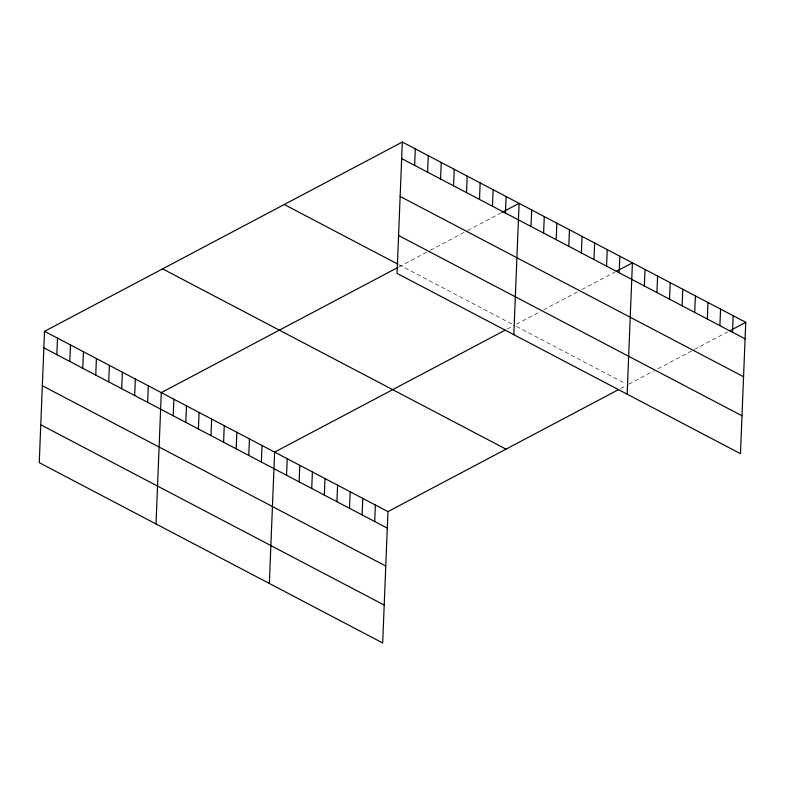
<?xml version="1.0" encoding="UTF-8"?>
<svg xmlns="http://www.w3.org/2000/svg" width="785" height="785" viewBox="0 0 785 785"><rect width="100%" height="100%" fill="white"/><g stroke="black" fill="none" stroke-linecap="round" stroke-linejoin="round"><path stroke-width="0.59" stroke-dasharray="3.92 2.94" d="M398.986 266.88L427.256 251.926M430.278 250.327L464.592 232.174M467.624 230.564L500.928 212.951M507.247 329.052L514.342 325.304M516.363 324.234L539.58 311.949M543.612 309.82L577.927 291.667M581.96 289.528L615.263 271.914M620.582 388.546L625.645 385.867M628.687 384.257L653.915 370.912M657.948 368.783L693.273 350.09M694.283 349.56L727.587 331.937M398.849 264.673L513.292 324.745M516.442 326.403L625.576 383.698"/><path stroke-width="1.18" d="M402.322 142.046L397.053 273.386L740.471 453.671L745.75 322.331L402.322 142.046L44.529 331.329L39.25 462.669L382.678 642.954L387.947 511.614L618.551 389.625M56.834 354.663L57.501 338.139M69.806 361.473L70.473 344.949M82.788 368.283L83.445 351.759M95.76 375.093L96.418 358.568M108.732 381.902L109.39 365.378M121.704 388.712L122.372 372.198M134.677 395.522L135.344 379.008M147.649 402.332L148.316 385.818M156.019 523.968L161.288 392.628L397.975 267.41M173.22 415.756L173.887 399.241M185.81 422.369L186.477 405.845M198.399 428.983L199.066 412.459M210.998 435.587L211.656 419.072M223.588 442.2L224.255 425.676M236.177 448.814L236.844 432.29M248.776 455.418L249.434 438.903M261.366 462.031L262.033 445.507M269.343 583.461L274.622 452.121L505.226 330.132M286.554 475.249L287.212 458.734M299.144 481.862L299.801 465.348M311.733 488.476L312.401 471.952M324.323 495.09L324.99 478.565M336.922 501.693L337.579 485.179M349.511 508.307L350.179 491.783M362.101 514.921L362.768 498.397M374.7 521.525L375.358 505.01M414.637 165.37L415.294 148.856M427.609 172.18L428.267 155.665M440.581 179L441.248 162.475M453.553 185.81L454.221 169.285M466.525 192.619L467.193 176.095M479.507 199.429L480.165 182.905M492.48 206.239L493.137 189.715M505.452 213.049L506.119 196.525M513.812 334.685L519.091 203.344L501.929 212.411M531.013 226.472L531.681 209.948M543.612 233.086L544.27 216.562M556.202 239.69L556.869 223.175M568.791 246.304L569.459 229.779M581.391 252.917L582.048 236.393M593.98 259.521L594.637 243.007M606.569 266.135L607.237 249.61M619.159 272.748L619.826 256.224M627.146 394.178L632.416 262.838L616.274 271.375M644.348 285.966L645.015 269.451M656.937 292.579L657.604 276.055M669.536 299.193L670.194 282.669M682.126 305.797L682.793 289.282M694.715 312.41L695.382 295.886M707.314 319.024L707.972 302.5M719.904 325.628L720.561 309.113M732.493 332.241L733.161 315.717M729.599 330.877L745.75 322.331M401.655 158.56L745.083 338.855M400.134 196.456L743.562 376.741M398.574 235.49L741.992 415.785M284.248 204.502L397.769 264.103M162.603 268.863L506.021 449.157M44.529 331.329L387.947 511.614M43.862 347.843L387.29 528.138M42.341 385.739L385.769 566.034M40.771 424.773L384.199 605.068"/></g></svg>
